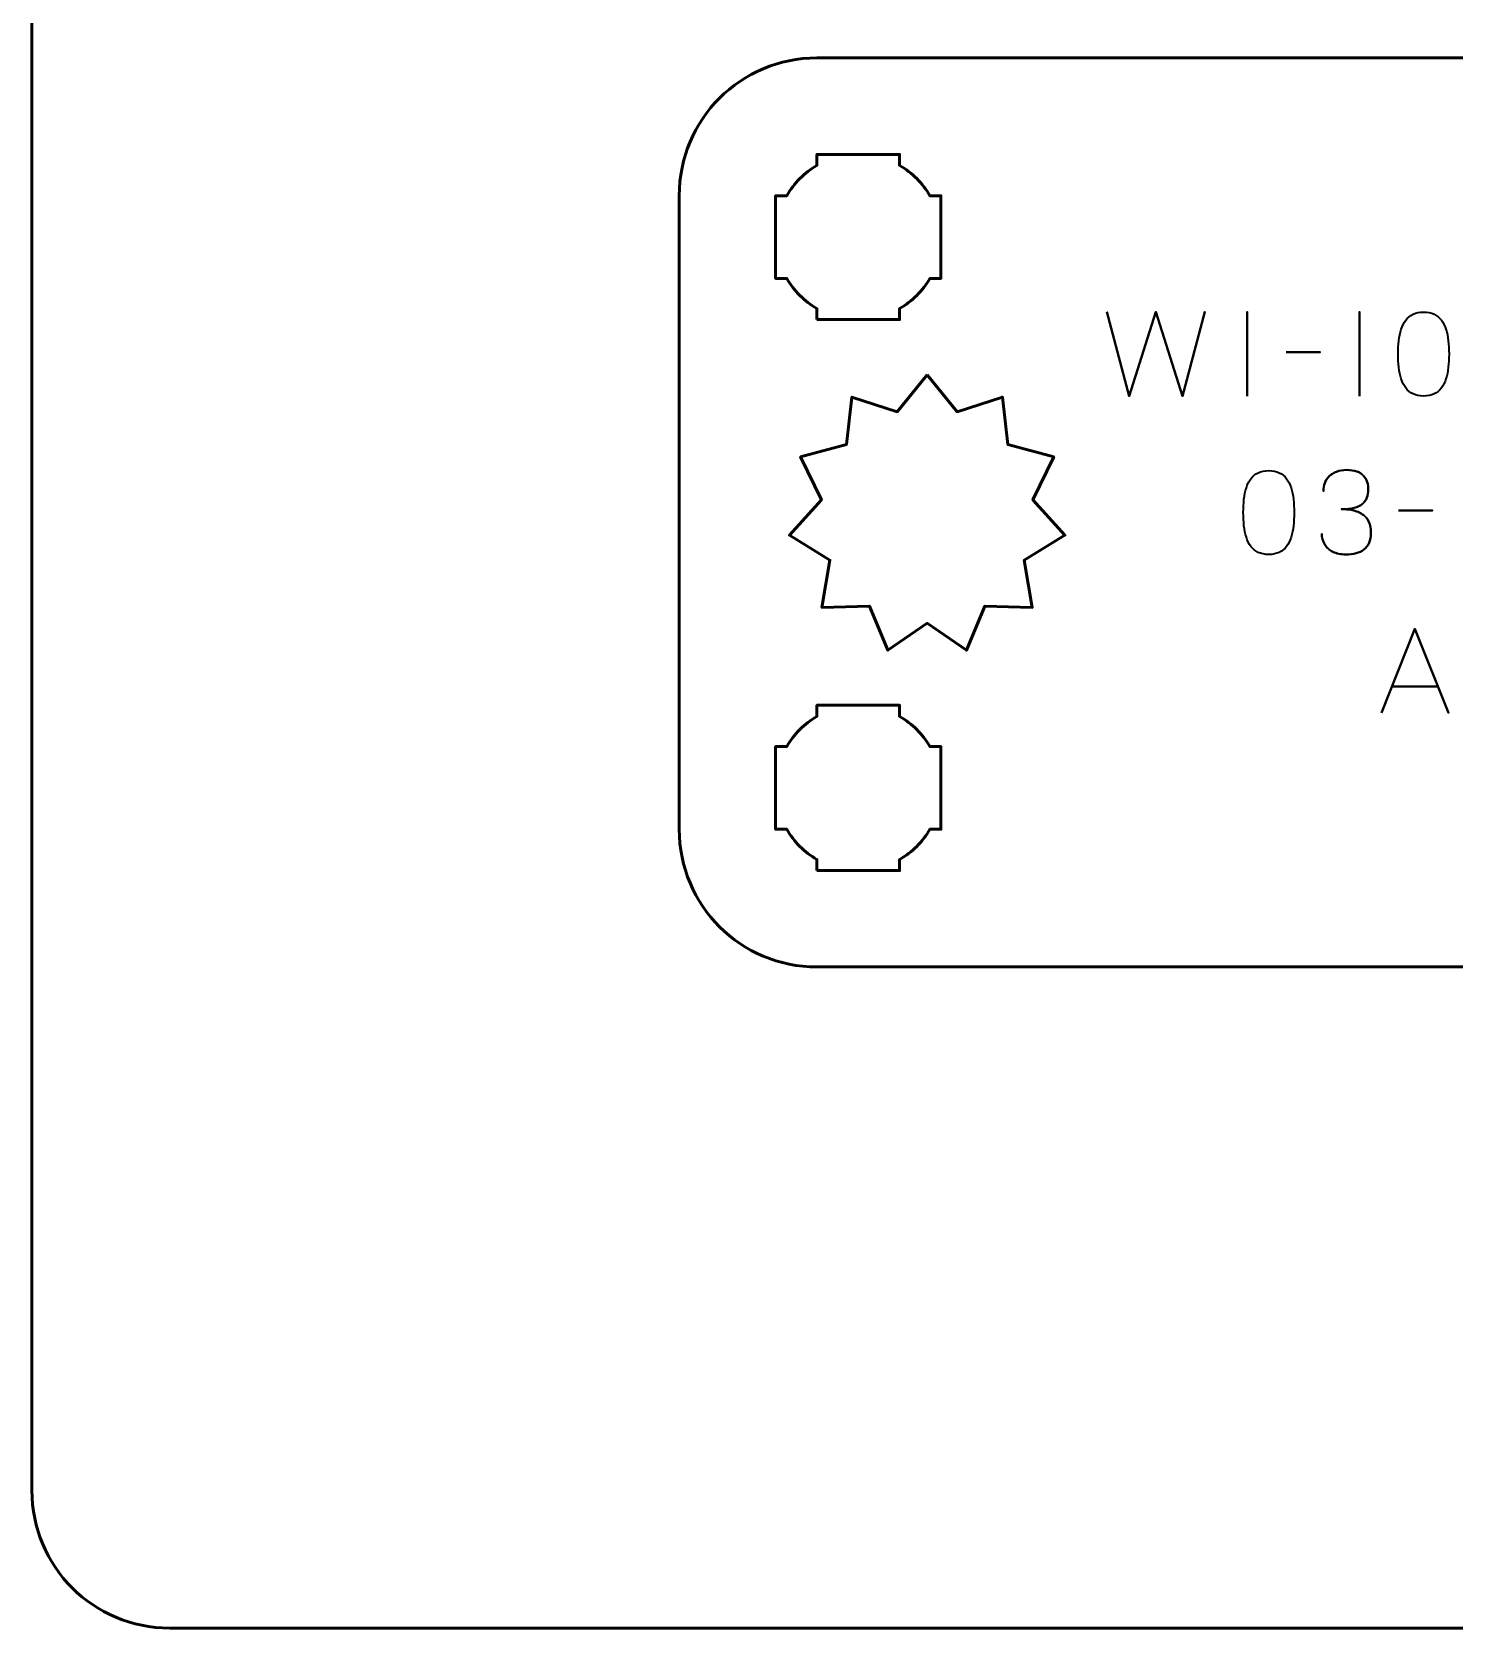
# Model space of a CAD drawing. Header units: centimetres. Extents: x -21 to 0, y -29.7 to 0.
# Drawn here: x -21 to -15.84, y -29.7 to -23.91 of the extents above; entities that cross this region are included whole.
import ezdxf

# ---------------------------------------------------------------- set-up
doc = ezdxf.new("R2010")
doc.units = ezdxf.units.CM
doc.header["$MEASUREMENT"] = 0
doc.layers.add('Layer 1', color=7, linetype='Continuous')

msp = doc.modelspace()

# ---------------------------------------------------------------- linework, layer by layer
at = {"layer": 'Layer 1', "color": 22, "lineweight": 53}
msp.add_open_spline([(-21.00003, -29.19995), (-21.00003, -29.19995), (-21.00003, -0.49992), (-21.00003, -0.49992), (-21.00003, -0.49992), (-21.00003, -0.22295), (-20.77694, 0.00004), (-20.49994, 0.00004), (-20.49994, 0.00004), (-20.49994, 0.00004), (-0.50008, 0.00004), (-0.50008, 0.00004), (-0.50008, 0.00004), (-0.22294, 0.00004), (0.00002, -0.22295), (0.00002, -0.49992), (0.00002, -0.49992), (0.00002, -0.49992), (0.00002, -29.19995), (0.00002, -29.19995), (0.00002, -29.19995), (0.00002, -29.47695), (-0.22294, -29.70004), (-0.50008, -29.70004), (-0.50008, -29.70004), (-0.50008, -29.70004), (-20.49994, -29.70004), (-20.49994, -29.70004), (-20.49994, -29.70004), (-20.77694, -29.70004), (-21.00003, -29.47695), (-21.00003, -29.19995)], degree=3, knots=[0, 0, 0, 0, 0.125, 0.125, 0.125, 0.125, 0.25, 0.25, 0.25, 0.25, 0.375, 0.375, 0.375, 0.375, 0.5, 0.5, 0.5, 0.5, 0.625, 0.625, 0.625, 0.625, 0.75, 0.75, 0.75, 0.75, 0.875, 0.875, 0.875, 0.875, 1, 1, 1, 1], dxfattribs=at)
at = {"layer": 'Layer 1', "color": 114, "lineweight": 53}
msp.add_open_spline([(-18.14994, -23.99998), (-18.14994, -23.99998), (-13.85007, -23.99998), (-13.85007, -23.99998), (-13.85007, -23.99998), (-13.57293, -23.99998), (-13.34997, -24.22307), (-13.34997, -24.50007), (-13.34997, -24.50007), (-13.34997, -24.50007), (-13.34997, -26.79994), (-13.34997, -26.79994), (-13.34997, -26.79994), (-13.34997, -27.07708), (-13.57293, -27.30004), (-13.85007, -27.30004), (-13.85007, -27.30004), (-13.85007, -27.30004), (-18.14994, -27.30004), (-18.14994, -27.30004), (-18.14994, -27.30004), (-18.42694, -27.30004), (-18.65003, -27.07708), (-18.65003, -26.79994), (-18.65003, -26.79994), (-18.65003, -26.79994), (-18.65003, -24.50007), (-18.65003, -24.50007), (-18.65003, -24.50007), (-18.65003, -24.22307), (-18.42694, -23.99998), (-18.14994, -23.99998)], degree=3, knots=[0, 0, 0, 0, 0.125, 0.125, 0.125, 0.125, 0.25, 0.25, 0.25, 0.25, 0.375, 0.375, 0.375, 0.375, 0.5, 0.5, 0.5, 0.5, 0.625, 0.625, 0.625, 0.625, 0.75, 0.75, 0.75, 0.75, 0.875, 0.875, 0.875, 0.875, 1, 1, 1, 1], dxfattribs=at)
at = {"layer": 'Layer 1', "color": 250, "lineweight": 53}
for points, knots in [([(-18.14994, -24.95001), (-18.14994, -24.95001), (-18.14994, -24.9099), (-18.14994, -24.9099), (-18.14994, -24.9099), (-18.19555, -24.88358), (-18.23347, -24.84555), (-18.25979, -24.80008), (-18.25979, -24.80008), (-18.25979, -24.80008), (-18.30001, -24.80008), (-18.30001, -24.80008), (-18.30001, -24.80008), (-18.30001, -24.80008), (-18.30001, -24.65001), (-18.30001, -24.65001), (-18.30001, -24.65001), (-18.30001, -24.65001), (-18.30001, -24.50007), (-18.30001, -24.50007), (-18.30001, -24.50007), (-18.30001, -24.50007), (-18.25979, -24.50007), (-18.25979, -24.50007), (-18.25979, -24.50007), (-18.23347, -24.45446), (-18.19555, -24.41654), (-18.14994, -24.39022), (-18.14994, -24.39022), (-18.14994, -24.39022), (-18.14994, -24.35), (-18.14994, -24.35), (-18.14994, -24.35), (-18.14994, -24.35), (-18.00001, -24.35), (-18.00001, -24.35), (-18.00001, -24.35), (-18.00001, -24.35), (-17.84993, -24.35), (-17.84993, -24.35), (-17.84993, -24.35), (-17.84993, -24.35), (-17.84993, -24.39022), (-17.84993, -24.39022), (-17.84993, -24.39022), (-17.80446, -24.41654), (-17.76643, -24.45446), (-17.74011, -24.50007), (-17.74011, -24.50007), (-17.74011, -24.50007), (-17.7, -24.50007), (-17.7, -24.50007), (-17.7, -24.50007), (-17.7, -24.50007), (-17.7, -24.65001), (-17.7, -24.65001), (-17.7, -24.65001), (-17.7, -24.65001), (-17.7, -24.80008), (-17.7, -24.80008), (-17.7, -24.80008), (-17.7, -24.80008), (-17.74011, -24.80008), (-17.74011, -24.80008), (-17.74011, -24.80008), (-17.76643, -24.84555), (-17.80446, -24.88358), (-17.84993, -24.9099), (-17.84993, -24.9099), (-17.84993, -24.9099), (-17.84993, -24.95001), (-17.84993, -24.95001), (-17.84993, -24.95001), (-17.84993, -24.95001), (-18.00001, -24.95001), (-18.00001, -24.95001), (-18.00001, -24.95001), (-18.00001, -24.95001), (-18.14994, -24.95001), (-18.14994, -24.95001)], [0, 0, 0, 0, 0.05, 0.05, 0.05, 0.05, 0.1, 0.1, 0.1, 0.1, 0.15, 0.15, 0.15, 0.15, 0.2, 0.2, 0.2, 0.2, 0.25, 0.25, 0.25, 0.25, 0.3, 0.3, 0.3, 0.3, 0.35, 0.35, 0.35, 0.35, 0.4, 0.4, 0.4, 0.4, 0.45, 0.45, 0.45, 0.45, 0.5, 0.5, 0.5, 0.5, 0.55, 0.55, 0.55, 0.55, 0.6, 0.6, 0.6, 0.6, 0.65, 0.65, 0.65, 0.65, 0.7, 0.7, 0.7, 0.7, 0.75, 0.75, 0.75, 0.75, 0.8, 0.8, 0.8, 0.8, 0.85, 0.85, 0.85, 0.85, 0.9, 0.9, 0.9, 0.9, 0.95, 0.95, 0.95, 0.95, 1, 1, 1, 1]), ([(-17.75, -25.15001), (-17.75, -25.15001), (-17.64076, -25.28448), (-17.64076, -25.28448), (-17.64076, -25.28448), (-17.64076, -25.28448), (-17.47689, -25.23103), (-17.47689, -25.23103), (-17.47689, -25.23103), (-17.47689, -25.23103), (-17.45696, -25.40382), (-17.45696, -25.40382), (-17.45696, -25.40382), (-17.45696, -25.40382), (-17.2905, -25.44834), (-17.2905, -25.44834), (-17.2905, -25.44834), (-17.2905, -25.44834), (-17.3662, -25.60459), (-17.3662, -25.60459), (-17.3662, -25.60459), (-17.3662, -25.60459), (-17.25, -25.73298), (-17.25, -25.73298), (-17.25, -25.73298), (-17.25, -25.73298), (-17.39729, -25.82308), (-17.39729, -25.82308), (-17.39729, -25.82308), (-17.39729, -25.82308), (-17.36824, -25.99454), (-17.36824, -25.99454), (-17.36824, -25.99454), (-17.36824, -25.99454), (-17.54037, -25.98989), (-17.54037, -25.98989), (-17.54037, -25.98989), (-17.54037, -25.98989), (-17.60769, -26.15001), (-17.60769, -26.15001), (-17.60769, -26.15001), (-17.60769, -26.15001), (-17.75, -26.05208), (-17.75, -26.05208), (-17.75, -26.05208), (-17.75, -26.05208), (-17.89231, -26.15001), (-17.89231, -26.15001), (-17.89231, -26.15001), (-17.89231, -26.15001), (-17.95963, -25.98989), (-17.95963, -25.98989), (-17.95963, -25.98989), (-17.95963, -25.98989), (-18.13176, -25.99454), (-18.13176, -25.99454), (-18.13176, -25.99454), (-18.13176, -25.99454), (-18.10271, -25.82308), (-18.10271, -25.82308), (-18.10271, -25.82308), (-18.10271, -25.82308), (-18.25, -25.73298), (-18.25, -25.73298), (-18.25, -25.73298), (-18.25, -25.73298), (-18.1338, -25.60459), (-18.1338, -25.60459), (-18.1338, -25.60459), (-18.1338, -25.60459), (-18.2095, -25.44834), (-18.2095, -25.44834), (-18.2095, -25.44834), (-18.2095, -25.44834), (-18.04304, -25.40382), (-18.04304, -25.40382), (-18.04304, -25.40382), (-18.04304, -25.40382), (-18.02311, -25.23103), (-18.02311, -25.23103), (-18.02311, -25.23103), (-18.02311, -25.23103), (-17.85924, -25.28448), (-17.85924, -25.28448), (-17.85924, -25.28448), (-17.85924, -25.28448), (-17.75, -25.15001), (-17.75, -25.15001)], [0, 0, 0, 0, 0.0454545, 0.0454545, 0.0454545, 0.0454545, 0.0909091, 0.0909091, 0.0909091, 0.0909091, 0.1363636, 0.1363636, 0.1363636, 0.1363636, 0.1818182, 0.1818182, 0.1818182, 0.1818182, 0.2272727, 0.2272727, 0.2272727, 0.2272727, 0.2727273, 0.2727273, 0.2727273, 0.2727273, 0.3181818, 0.3181818, 0.3181818, 0.3181818, 0.3636364, 0.3636364, 0.3636364, 0.3636364, 0.4090909, 0.4090909, 0.4090909, 0.4090909, 0.4545455, 0.4545455, 0.4545455, 0.4545455, 0.5, 0.5, 0.5, 0.5, 0.5454545, 0.5454545, 0.5454545, 0.5454545, 0.5909091, 0.5909091, 0.5909091, 0.5909091, 0.6363636, 0.6363636, 0.6363636, 0.6363636, 0.6818182, 0.6818182, 0.6818182, 0.6818182, 0.7272727, 0.7272727, 0.7272727, 0.7272727, 0.7727273, 0.7727273, 0.7727273, 0.7727273, 0.8181818, 0.8181818, 0.8181818, 0.8181818, 0.8636364, 0.8636364, 0.8636364, 0.8636364, 0.9090909, 0.9090909, 0.9090909, 0.9090909, 0.9545455, 0.9545455, 0.9545455, 0.9545455, 1, 1, 1, 1]), ([(-18.14994, -26.95008), (-18.14994, -26.95008), (-18.14994, -26.90983), (-18.14994, -26.90983), (-18.14994, -26.90983), (-18.19555, -26.88351), (-18.23347, -26.84548), (-18.25979, -26.80001), (-18.25979, -26.80001), (-18.25979, -26.80001), (-18.30001, -26.80001), (-18.30001, -26.80001), (-18.30001, -26.80001), (-18.30001, -26.80001), (-18.30001, -26.65008), (-18.30001, -26.65008), (-18.30001, -26.65008), (-18.30001, -26.65008), (-18.30001, -26.50001), (-18.30001, -26.50001), (-18.30001, -26.50001), (-18.30001, -26.50001), (-18.25979, -26.50001), (-18.25979, -26.50001), (-18.25979, -26.50001), (-18.23347, -26.45453), (-18.19555, -26.4165), (-18.14994, -26.39019), (-18.14994, -26.39019), (-18.14994, -26.39019), (-18.14994, -26.35008), (-18.14994, -26.35008), (-18.14994, -26.35008), (-18.14994, -26.35008), (-18.00001, -26.35008), (-18.00001, -26.35008), (-18.00001, -26.35008), (-18.00001, -26.35008), (-17.84993, -26.35008), (-17.84993, -26.35008), (-17.84993, -26.35008), (-17.84993, -26.35008), (-17.84993, -26.39019), (-17.84993, -26.39019), (-17.84993, -26.39019), (-17.80446, -26.4165), (-17.76643, -26.45453), (-17.74011, -26.50001), (-17.74011, -26.50001), (-17.74011, -26.50001), (-17.7, -26.50001), (-17.7, -26.50001), (-17.7, -26.50001), (-17.7, -26.50001), (-17.7, -26.65008), (-17.7, -26.65008), (-17.7, -26.65008), (-17.7, -26.65008), (-17.7, -26.80001), (-17.7, -26.80001), (-17.7, -26.80001), (-17.7, -26.80001), (-17.74011, -26.80001), (-17.74011, -26.80001), (-17.74011, -26.80001), (-17.76643, -26.84548), (-17.80446, -26.88351), (-17.84993, -26.90983), (-17.84993, -26.90983), (-17.84993, -26.90983), (-17.84993, -26.95008), (-17.84993, -26.95008), (-17.84993, -26.95008), (-17.84993, -26.95008), (-18.00001, -26.95008), (-18.00001, -26.95008), (-18.00001, -26.95008), (-18.00001, -26.95008), (-18.14994, -26.95008), (-18.14994, -26.95008)], [0, 0, 0, 0, 0.05, 0.05, 0.05, 0.05, 0.1, 0.1, 0.1, 0.1, 0.15, 0.15, 0.15, 0.15, 0.2, 0.2, 0.2, 0.2, 0.25, 0.25, 0.25, 0.25, 0.3, 0.3, 0.3, 0.3, 0.35, 0.35, 0.35, 0.35, 0.4, 0.4, 0.4, 0.4, 0.45, 0.45, 0.45, 0.45, 0.5, 0.5, 0.5, 0.5, 0.55, 0.55, 0.55, 0.55, 0.6, 0.6, 0.6, 0.6, 0.65, 0.65, 0.65, 0.65, 0.7, 0.7, 0.7, 0.7, 0.75, 0.75, 0.75, 0.75, 0.8, 0.8, 0.8, 0.8, 0.85, 0.85, 0.85, 0.85, 0.9, 0.9, 0.9, 0.9, 0.95, 0.95, 0.95, 0.95, 1, 1, 1, 1])]:
    msp.add_open_spline(points, degree=3, knots=knots, dxfattribs=at)
at = {"layer": 'Layer 1', "color": 30, "lineweight": 35}
for points, knots in [([(-17.09705, -24.92209), (-17.09705, -24.92209), (-17.01662, -25.22731), (-17.01662, -25.22731), (-17.01662, -25.22731), (-17.01662, -25.22731), (-16.91968, -24.92209), (-16.91968, -24.92209), (-16.91968, -24.92209), (-16.91968, -24.92209), (-16.82273, -25.22731), (-16.82273, -25.22731), (-16.82273, -25.22731), (-16.82273, -25.22731), (-16.7423, -24.92209), (-16.7423, -24.92209), (-16.7423, -24.92209), (-16.7423, -24.92209), (-16.82273, -25.22731), (-16.82273, -25.22731), (-16.82273, -25.22731), (-16.82273, -25.22731), (-16.91968, -24.92209), (-16.91968, -24.92209), (-16.91968, -24.92209), (-16.91968, -24.92209), (-17.01662, -25.22731), (-17.01662, -25.22731), (-17.01662, -25.22731), (-17.01662, -25.22731), (-17.09705, -24.92209), (-17.09705, -24.92209)], [0, 0, 0, 0, 0.125, 0.125, 0.125, 0.125, 0.25, 0.25, 0.25, 0.25, 0.375, 0.375, 0.375, 0.375, 0.5, 0.5, 0.5, 0.5, 0.625, 0.625, 0.625, 0.625, 0.75, 0.75, 0.75, 0.75, 0.875, 0.875, 0.875, 0.875, 1, 1, 1, 1]), ([(-16.58778, -25.22731), (-16.58778, -25.22731), (-16.58778, -24.92209), (-16.58778, -24.92209), (-16.58778, -24.92209), (-16.58778, -24.92209), (-16.58778, -25.22731), (-16.58778, -25.22731)], [0, 0, 0, 0, 0.5, 0.5, 0.5, 0.5, 1, 1, 1, 1]), ([(-16.18096, -25.22731), (-16.18096, -25.22731), (-16.18096, -24.92209), (-16.18096, -24.92209), (-16.18096, -24.92209), (-16.18096, -24.92209), (-16.18096, -25.22731), (-16.18096, -25.22731)], [0, 0, 0, 0, 0.5, 0.5, 0.5, 0.5, 1, 1, 1, 1]), ([(-15.9477, -25.22731), (-15.93289, -25.22724), (-15.92012, -25.22463), (-15.90946, -25.21955), (-15.90946, -25.21955), (-15.89888, -25.21447), (-15.89006, -25.2072), (-15.88301, -25.19796), (-15.88301, -25.19796), (-15.87602, -25.18865), (-15.87052, -25.17764), (-15.86643, -25.16494), (-15.86643, -25.16494), (-15.8624, -25.15224), (-15.85951, -25.13834), (-15.85789, -25.1231), (-15.85789, -25.1231), (-15.85619, -25.10786), (-15.85535, -25.09184), (-15.85542, -25.07491), (-15.85542, -25.07491), (-15.85535, -25.05805), (-15.85619, -25.04203), (-15.85789, -25.02686), (-15.85789, -25.02686), (-15.85951, -25.01169), (-15.8624, -24.99772), (-15.86643, -24.98502), (-15.86643, -24.98502), (-15.87052, -24.97239), (-15.87602, -24.96139), (-15.88301, -24.952), (-15.88301, -24.952), (-15.89006, -24.94269), (-15.89888, -24.93542), (-15.90946, -24.93034), (-15.90946, -24.93034), (-15.92012, -24.92519), (-15.93289, -24.92258), (-15.9477, -24.92251), (-15.9477, -24.92251), (-15.96252, -24.92258), (-15.97529, -24.92519), (-15.98595, -24.93034), (-15.98595, -24.93034), (-15.99653, -24.93542), (-16.00535, -24.94269), (-16.0124, -24.952), (-16.0124, -24.952), (-16.01939, -24.96139), (-16.02489, -24.97239), (-16.02898, -24.98502), (-16.02898, -24.98502), (-16.03301, -24.99772), (-16.0359, -25.01169), (-16.03752, -25.02686), (-16.03752, -25.02686), (-16.03921, -25.04203), (-16.04006, -25.05805), (-16.03999, -25.07491), (-16.03999, -25.07491), (-16.04006, -25.09184), (-16.03921, -25.10786), (-16.03752, -25.1231), (-16.03752, -25.1231), (-16.0359, -25.13834), (-16.03301, -25.15224), (-16.02898, -25.16494), (-16.02898, -25.16494), (-16.02489, -25.17764), (-16.01939, -25.18865), (-16.0124, -25.19796), (-16.0124, -25.19796), (-16.00535, -25.2072), (-15.99653, -25.21447), (-15.98595, -25.21955), (-15.98595, -25.21955), (-15.97529, -25.22463), (-15.96252, -25.22724), (-15.9477, -25.22731)], [0, 0, 0, 0, 0.05, 0.05, 0.05, 0.05, 0.1, 0.1, 0.1, 0.1, 0.15, 0.15, 0.15, 0.15, 0.2, 0.2, 0.2, 0.2, 0.25, 0.25, 0.25, 0.25, 0.3, 0.3, 0.3, 0.3, 0.35, 0.35, 0.35, 0.35, 0.4, 0.4, 0.4, 0.4, 0.45, 0.45, 0.45, 0.45, 0.5, 0.5, 0.5, 0.5, 0.55, 0.55, 0.55, 0.55, 0.6, 0.6, 0.6, 0.6, 0.65, 0.65, 0.65, 0.65, 0.7, 0.7, 0.7, 0.7, 0.75, 0.75, 0.75, 0.75, 0.8, 0.8, 0.8, 0.8, 0.85, 0.85, 0.85, 0.85, 0.9, 0.9, 0.9, 0.9, 0.95, 0.95, 0.95, 0.95, 1, 1, 1, 1]), ([(-15.9477, -25.22731), (-15.93289, -25.22724), (-15.92012, -25.22463), (-15.90946, -25.21955), (-15.90946, -25.21955), (-15.89888, -25.21447), (-15.89006, -25.2072), (-15.88301, -25.19796), (-15.88301, -25.19796), (-15.87602, -25.18865), (-15.87052, -25.17764), (-15.86643, -25.16494), (-15.86643, -25.16494), (-15.8624, -25.15224), (-15.85951, -25.13834), (-15.85789, -25.1231), (-15.85789, -25.1231), (-15.85619, -25.10786), (-15.85535, -25.09184), (-15.85542, -25.07491), (-15.85542, -25.07491), (-15.85535, -25.05805), (-15.85619, -25.04203), (-15.85789, -25.02686), (-15.85789, -25.02686), (-15.85951, -25.01169), (-15.8624, -24.99772), (-15.86643, -24.98502), (-15.86643, -24.98502), (-15.87052, -24.97239), (-15.87602, -24.96139), (-15.88301, -24.952), (-15.88301, -24.952), (-15.89006, -24.94269), (-15.89888, -24.93542), (-15.90946, -24.93034), (-15.90946, -24.93034), (-15.92012, -24.92519), (-15.93289, -24.92258), (-15.9477, -24.92251), (-15.9477, -24.92251), (-15.96252, -24.92258), (-15.97529, -24.92519), (-15.98595, -24.93034), (-15.98595, -24.93034), (-15.99653, -24.93542), (-16.00535, -24.94269), (-16.0124, -24.952), (-16.0124, -24.952), (-16.01939, -24.96139), (-16.02489, -24.97239), (-16.02898, -24.98502), (-16.02898, -24.98502), (-16.03301, -24.99772), (-16.0359, -25.01169), (-16.03752, -25.02686), (-16.03752, -25.02686), (-16.03921, -25.04203), (-16.04006, -25.05805), (-16.03999, -25.07491), (-16.03999, -25.07491), (-16.04006, -25.09184), (-16.03921, -25.10786), (-16.03752, -25.1231), (-16.03752, -25.1231), (-16.0359, -25.13834), (-16.03301, -25.15224), (-16.02898, -25.16494), (-16.02898, -25.16494), (-16.02489, -25.17764), (-16.01939, -25.18865), (-16.0124, -25.19796), (-16.0124, -25.19796), (-16.00535, -25.2072), (-15.99653, -25.21447), (-15.98595, -25.21955), (-15.98595, -25.21955), (-15.97529, -25.22463), (-15.96252, -25.22724), (-15.9477, -25.22731)], [0, 0, 0, 0, 0.05, 0.05, 0.05, 0.05, 0.1, 0.1, 0.1, 0.1, 0.15, 0.15, 0.15, 0.15, 0.2, 0.2, 0.2, 0.2, 0.25, 0.25, 0.25, 0.25, 0.3, 0.3, 0.3, 0.3, 0.35, 0.35, 0.35, 0.35, 0.4, 0.4, 0.4, 0.4, 0.45, 0.45, 0.45, 0.45, 0.5, 0.5, 0.5, 0.5, 0.55, 0.55, 0.55, 0.55, 0.6, 0.6, 0.6, 0.6, 0.65, 0.65, 0.65, 0.65, 0.7, 0.7, 0.7, 0.7, 0.75, 0.75, 0.75, 0.75, 0.8, 0.8, 0.8, 0.8, 0.85, 0.85, 0.85, 0.85, 0.9, 0.9, 0.9, 0.9, 0.95, 0.95, 0.95, 0.95, 1, 1, 1, 1]), ([(-16.44681, -25.06771), (-16.44681, -25.06771), (-16.32362, -25.06771), (-16.32362, -25.06771), (-16.32362, -25.06771), (-16.32362, -25.06771), (-16.44681, -25.06771), (-16.44681, -25.06771)], [0, 0, 0, 0, 0.5, 0.5, 0.5, 0.5, 1, 1, 1, 1]), ([(-16.31728, -25.726), (-16.31721, -25.74124), (-16.31368, -25.7545), (-16.3067, -25.766), (-16.3067, -25.766), (-16.29971, -25.77743), (-16.28976, -25.78639), (-16.27678, -25.79281), (-16.27678, -25.79281), (-16.2638, -25.79923), (-16.24821, -25.80248), (-16.23007, -25.80262), (-16.23007, -25.80262), (-16.21646, -25.80262), (-16.20411, -25.80121), (-16.19289, -25.79825), (-16.19289, -25.79825), (-16.18174, -25.79528), (-16.17215, -25.7907), (-16.16403, -25.78442), (-16.16403, -25.78442), (-16.15592, -25.77814), (-16.14971, -25.77002), (-16.14527, -25.76015), (-16.14527, -25.76015), (-16.14089, -25.7502), (-16.13871, -25.73827), (-16.13864, -25.7243), (-16.13864, -25.7243), (-16.13856, -25.70568), (-16.14237, -25.68994), (-16.14992, -25.67717), (-16.14992, -25.67717), (-16.15747, -25.6644), (-16.16919, -25.65481), (-16.18492, -25.64825), (-16.18492, -25.64825), (-16.20065, -25.64168), (-16.22083, -25.63837), (-16.24531, -25.63837), (-16.24531, -25.63837), (-16.22704, -25.63844), (-16.21173, -25.63675), (-16.19924, -25.63329), (-16.19924, -25.63329), (-16.18682, -25.62983), (-16.17688, -25.62496), (-16.1694, -25.61861), (-16.1694, -25.61861), (-16.16192, -25.61233), (-16.15649, -25.60485), (-16.15324, -25.59625), (-16.15324, -25.59625), (-16.14992, -25.58771), (-16.1483, -25.57833), (-16.14837, -25.5681), (-16.14837, -25.5681), (-16.1483, -25.55786), (-16.14971, -25.54841), (-16.15253, -25.53966), (-16.15253, -25.53966), (-16.15529, -25.53091), (-16.1598, -25.52322), (-16.16594, -25.51666), (-16.16594, -25.51666), (-16.17208, -25.5101), (-16.18019, -25.50495), (-16.19014, -25.50128), (-16.19014, -25.50128), (-16.20016, -25.49761), (-16.21237, -25.49578), (-16.22669, -25.49571), (-16.22669, -25.49571), (-16.24094, -25.49578), (-16.25343, -25.49789), (-16.26401, -25.50199), (-16.26401, -25.50199), (-16.27467, -25.50608), (-16.28341, -25.51165), (-16.29047, -25.51878), (-16.29047, -25.51878), (-16.29745, -25.5259), (-16.30268, -25.53402), (-16.30613, -25.54319), (-16.30613, -25.54319), (-16.30966, -25.55236), (-16.31135, -25.5621), (-16.31135, -25.57233), (-16.31135, -25.57233), (-16.31135, -25.5621), (-16.30966, -25.55236), (-16.30613, -25.54319), (-16.30613, -25.54319), (-16.30268, -25.53402), (-16.29745, -25.5259), (-16.29047, -25.51878), (-16.29047, -25.51878), (-16.28341, -25.51165), (-16.27467, -25.50608), (-16.26401, -25.50199), (-16.26401, -25.50199), (-16.25343, -25.49789), (-16.24094, -25.49578), (-16.22669, -25.49571), (-16.22669, -25.49571), (-16.21237, -25.49578), (-16.20016, -25.49761), (-16.19014, -25.50128), (-16.19014, -25.50128), (-16.18019, -25.50495), (-16.17208, -25.5101), (-16.16594, -25.51666), (-16.16594, -25.51666), (-16.1598, -25.52322), (-16.15529, -25.53091), (-16.15253, -25.53966), (-16.15253, -25.53966), (-16.14971, -25.54841), (-16.1483, -25.55786), (-16.14837, -25.5681), (-16.14837, -25.5681), (-16.1483, -25.57833), (-16.14992, -25.58771), (-16.15324, -25.59625), (-16.15324, -25.59625), (-16.15649, -25.60485), (-16.16192, -25.61233), (-16.1694, -25.61861), (-16.1694, -25.61861), (-16.17688, -25.62496), (-16.18682, -25.62983), (-16.19924, -25.63329), (-16.19924, -25.63329), (-16.21173, -25.63675), (-16.22704, -25.63844), (-16.24531, -25.63837), (-16.24531, -25.63837), (-16.22083, -25.63837), (-16.20065, -25.64168), (-16.18492, -25.64825), (-16.18492, -25.64825), (-16.16919, -25.65481), (-16.15747, -25.6644), (-16.14992, -25.67717), (-16.14992, -25.67717), (-16.14237, -25.68994), (-16.13856, -25.70568), (-16.13864, -25.7243), (-16.13864, -25.7243), (-16.13871, -25.73827), (-16.14089, -25.7502), (-16.14527, -25.76015), (-16.14527, -25.76015), (-16.14971, -25.77002), (-16.15592, -25.77814), (-16.16403, -25.78442), (-16.16403, -25.78442), (-16.17215, -25.7907), (-16.18174, -25.79528), (-16.19289, -25.79825), (-16.19289, -25.79825), (-16.20411, -25.80121), (-16.21646, -25.80262), (-16.23007, -25.80262), (-16.23007, -25.80262), (-16.24821, -25.80248), (-16.2638, -25.79923), (-16.27678, -25.79281), (-16.27678, -25.79281), (-16.28976, -25.78639), (-16.29971, -25.77743), (-16.3067, -25.766), (-16.3067, -25.766), (-16.31368, -25.7545), (-16.31721, -25.74124), (-16.31728, -25.726)], [0, 0, 0, 0, 0.0227273, 0.0227273, 0.0227273, 0.0227273, 0.0454545, 0.0454545, 0.0454545, 0.0454545, 0.0681818, 0.0681818, 0.0681818, 0.0681818, 0.0909091, 0.0909091, 0.0909091, 0.0909091, 0.1136364, 0.1136364, 0.1136364, 0.1136364, 0.1363636, 0.1363636, 0.1363636, 0.1363636, 0.1590909, 0.1590909, 0.1590909, 0.1590909, 0.1818182, 0.1818182, 0.1818182, 0.1818182, 0.2045455, 0.2045455, 0.2045455, 0.2045455, 0.2272727, 0.2272727, 0.2272727, 0.2272727, 0.25, 0.25, 0.25, 0.25, 0.2727273, 0.2727273, 0.2727273, 0.2727273, 0.2954545, 0.2954545, 0.2954545, 0.2954545, 0.3181818, 0.3181818, 0.3181818, 0.3181818, 0.3409091, 0.3409091, 0.3409091, 0.3409091, 0.3636364, 0.3636364, 0.3636364, 0.3636364, 0.3863636, 0.3863636, 0.3863636, 0.3863636, 0.4090909, 0.4090909, 0.4090909, 0.4090909, 0.4318182, 0.4318182, 0.4318182, 0.4318182, 0.4545455, 0.4545455, 0.4545455, 0.4545455, 0.4772727, 0.4772727, 0.4772727, 0.4772727, 0.5, 0.5, 0.5, 0.5, 0.5227273, 0.5227273, 0.5227273, 0.5227273, 0.5454545, 0.5454545, 0.5454545, 0.5454545, 0.5681818, 0.5681818, 0.5681818, 0.5681818, 0.5909091, 0.5909091, 0.5909091, 0.5909091, 0.6136364, 0.6136364, 0.6136364, 0.6136364, 0.6363636, 0.6363636, 0.6363636, 0.6363636, 0.6590909, 0.6590909, 0.6590909, 0.6590909, 0.6818182, 0.6818182, 0.6818182, 0.6818182, 0.7045455, 0.7045455, 0.7045455, 0.7045455, 0.7272727, 0.7272727, 0.7272727, 0.7272727, 0.75, 0.75, 0.75, 0.75, 0.7727273, 0.7727273, 0.7727273, 0.7727273, 0.7954545, 0.7954545, 0.7954545, 0.7954545, 0.8181818, 0.8181818, 0.8181818, 0.8181818, 0.8409091, 0.8409091, 0.8409091, 0.8409091, 0.8636364, 0.8636364, 0.8636364, 0.8636364, 0.8863636, 0.8863636, 0.8863636, 0.8863636, 0.9090909, 0.9090909, 0.9090909, 0.9090909, 0.9318182, 0.9318182, 0.9318182, 0.9318182, 0.9545455, 0.9545455, 0.9545455, 0.9545455, 0.9772727, 0.9772727, 0.9772727, 0.9772727, 1, 1, 1, 1]), ([(-16.50989, -25.80262), (-16.49508, -25.80255), (-16.48231, -25.79994), (-16.47165, -25.79486), (-16.47165, -25.79486), (-16.46107, -25.78978), (-16.45225, -25.78251), (-16.4452, -25.77327), (-16.4452, -25.77327), (-16.43821, -25.76396), (-16.43271, -25.75295), (-16.42862, -25.74025), (-16.42862, -25.74025), (-16.42459, -25.72755), (-16.4217, -25.71365), (-16.42008, -25.69841), (-16.42008, -25.69841), (-16.41838, -25.68317), (-16.41754, -25.66715), (-16.41761, -25.65022), (-16.41761, -25.65022), (-16.41754, -25.63336), (-16.41838, -25.61734), (-16.42008, -25.60217), (-16.42008, -25.60217), (-16.4217, -25.587), (-16.42459, -25.57303), (-16.42862, -25.56033), (-16.42862, -25.56033), (-16.43271, -25.5477), (-16.43821, -25.5367), (-16.4452, -25.52731), (-16.4452, -25.52731), (-16.45225, -25.518), (-16.46107, -25.51073), (-16.47165, -25.50565), (-16.47165, -25.50565), (-16.48231, -25.5005), (-16.49508, -25.49789), (-16.50989, -25.49782), (-16.50989, -25.49782), (-16.52471, -25.49789), (-16.53748, -25.5005), (-16.54814, -25.50565), (-16.54814, -25.50565), (-16.55872, -25.51073), (-16.56754, -25.518), (-16.57459, -25.52731), (-16.57459, -25.52731), (-16.58158, -25.5367), (-16.58708, -25.5477), (-16.59117, -25.56033), (-16.59117, -25.56033), (-16.5952, -25.57303), (-16.59809, -25.587), (-16.59971, -25.60217), (-16.59971, -25.60217), (-16.6014, -25.61734), (-16.60225, -25.63336), (-16.60218, -25.65022), (-16.60218, -25.65022), (-16.60225, -25.66715), (-16.6014, -25.68317), (-16.59971, -25.69841), (-16.59971, -25.69841), (-16.59809, -25.71365), (-16.5952, -25.72755), (-16.59117, -25.74025), (-16.59117, -25.74025), (-16.58708, -25.75295), (-16.58158, -25.76396), (-16.57459, -25.77327), (-16.57459, -25.77327), (-16.56754, -25.78251), (-16.55872, -25.78978), (-16.54814, -25.79486), (-16.54814, -25.79486), (-16.53748, -25.79994), (-16.52471, -25.80255), (-16.50989, -25.80262)], [0, 0, 0, 0, 0.05, 0.05, 0.05, 0.05, 0.1, 0.1, 0.1, 0.1, 0.15, 0.15, 0.15, 0.15, 0.2, 0.2, 0.2, 0.2, 0.25, 0.25, 0.25, 0.25, 0.3, 0.3, 0.3, 0.3, 0.35, 0.35, 0.35, 0.35, 0.4, 0.4, 0.4, 0.4, 0.45, 0.45, 0.45, 0.45, 0.5, 0.5, 0.5, 0.5, 0.55, 0.55, 0.55, 0.55, 0.6, 0.6, 0.6, 0.6, 0.65, 0.65, 0.65, 0.65, 0.7, 0.7, 0.7, 0.7, 0.75, 0.75, 0.75, 0.75, 0.8, 0.8, 0.8, 0.8, 0.85, 0.85, 0.85, 0.85, 0.9, 0.9, 0.9, 0.9, 0.95, 0.95, 0.95, 0.95, 1, 1, 1, 1]), ([(-16.50989, -25.80262), (-16.49508, -25.80255), (-16.48231, -25.79994), (-16.47165, -25.79486), (-16.47165, -25.79486), (-16.46107, -25.78978), (-16.45225, -25.78251), (-16.4452, -25.77327), (-16.4452, -25.77327), (-16.43821, -25.76396), (-16.43271, -25.75295), (-16.42862, -25.74025), (-16.42862, -25.74025), (-16.42459, -25.72755), (-16.4217, -25.71365), (-16.42008, -25.69841), (-16.42008, -25.69841), (-16.41838, -25.68317), (-16.41754, -25.66715), (-16.41761, -25.65022), (-16.41761, -25.65022), (-16.41754, -25.63336), (-16.41838, -25.61734), (-16.42008, -25.60217), (-16.42008, -25.60217), (-16.4217, -25.587), (-16.42459, -25.57303), (-16.42862, -25.56033), (-16.42862, -25.56033), (-16.43271, -25.5477), (-16.43821, -25.5367), (-16.4452, -25.52731), (-16.4452, -25.52731), (-16.45225, -25.518), (-16.46107, -25.51073), (-16.47165, -25.50565), (-16.47165, -25.50565), (-16.48231, -25.5005), (-16.49508, -25.49789), (-16.50989, -25.49782), (-16.50989, -25.49782), (-16.52471, -25.49789), (-16.53748, -25.5005), (-16.54814, -25.50565), (-16.54814, -25.50565), (-16.55872, -25.51073), (-16.56754, -25.518), (-16.57459, -25.52731), (-16.57459, -25.52731), (-16.58158, -25.5367), (-16.58708, -25.5477), (-16.59117, -25.56033), (-16.59117, -25.56033), (-16.5952, -25.57303), (-16.59809, -25.587), (-16.59971, -25.60217), (-16.59971, -25.60217), (-16.6014, -25.61734), (-16.60225, -25.63336), (-16.60218, -25.65022), (-16.60218, -25.65022), (-16.60225, -25.66715), (-16.6014, -25.68317), (-16.59971, -25.69841), (-16.59971, -25.69841), (-16.59809, -25.71365), (-16.5952, -25.72755), (-16.59117, -25.74025), (-16.59117, -25.74025), (-16.58708, -25.75295), (-16.58158, -25.76396), (-16.57459, -25.77327), (-16.57459, -25.77327), (-16.56754, -25.78251), (-16.55872, -25.78978), (-16.54814, -25.79486), (-16.54814, -25.79486), (-16.53748, -25.79994), (-16.52471, -25.80255), (-16.50989, -25.80262)], [0, 0, 0, 0, 0.05, 0.05, 0.05, 0.05, 0.1, 0.1, 0.1, 0.1, 0.15, 0.15, 0.15, 0.15, 0.2, 0.2, 0.2, 0.2, 0.25, 0.25, 0.25, 0.25, 0.3, 0.3, 0.3, 0.3, 0.35, 0.35, 0.35, 0.35, 0.4, 0.4, 0.4, 0.4, 0.45, 0.45, 0.45, 0.45, 0.5, 0.5, 0.5, 0.5, 0.55, 0.55, 0.55, 0.55, 0.6, 0.6, 0.6, 0.6, 0.65, 0.65, 0.65, 0.65, 0.7, 0.7, 0.7, 0.7, 0.75, 0.75, 0.75, 0.75, 0.8, 0.8, 0.8, 0.8, 0.85, 0.85, 0.85, 0.85, 0.9, 0.9, 0.9, 0.9, 0.95, 0.95, 0.95, 0.95, 1, 1, 1, 1]), ([(-16.03873, -25.64302), (-16.03873, -25.64302), (-15.91554, -25.64302), (-15.91554, -25.64302), (-15.91554, -25.64302), (-15.91554, -25.64302), (-16.03873, -25.64302), (-16.03873, -25.64302)], [0, 0, 0, 0, 0.5, 0.5, 0.5, 0.5, 1, 1, 1, 1]), ([(-16.10011, -26.37793), (-16.10011, -26.37793), (-15.97904, -26.07271), (-15.97904, -26.07271), (-15.97904, -26.07271), (-15.97904, -26.07271), (-15.85754, -26.37793), (-15.85754, -26.37793), (-15.85754, -26.37793), (-15.85754, -26.37793), (-15.97904, -26.07271), (-15.97904, -26.07271), (-15.97904, -26.07271), (-15.97904, -26.07271), (-16.10011, -26.37793), (-16.10011, -26.37793)], [0, 0, 0, 0, 0.25, 0.25, 0.25, 0.25, 0.5, 0.5, 0.5, 0.5, 0.75, 0.75, 0.75, 0.75, 1, 1, 1, 1]), ([(-16.06201, -26.28183), (-16.06201, -26.28183), (-15.89607, -26.28183), (-15.89607, -26.28183), (-15.89607, -26.28183), (-15.89607, -26.28183), (-16.06201, -26.28183), (-16.06201, -26.28183)], [0, 0, 0, 0, 0.5, 0.5, 0.5, 0.5, 1, 1, 1, 1])]:
    msp.add_open_spline(points, degree=3, knots=knots, dxfattribs=at)

doc.saveas('drawing.dxf')
